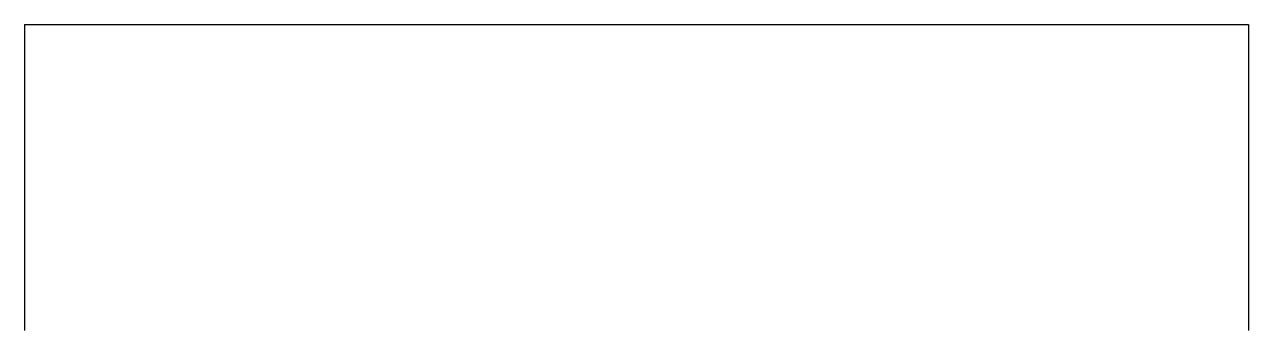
# Model space of a CAD drawing. Extents: x -2 to 2, y 4 to 5.
import ezdxf

# ---------------------------------------------------------------- set-up
doc = ezdxf.new("R2010")
doc.units = 0
doc.layers.get('0').update_dxf_attribs({"linetype": 'CONTINUOUS'})

msp = doc.modelspace()

# ---------------------------------------------------------------- linework, layer by layer
at = {"color": 0}
for p, q in [((-2, 5), (-2, 4)), ((-2, 5), (2, 5)), ((2, 5), (2, 4))]:
    msp.add_line(p, q, dxfattribs=at)

doc.saveas('drawing.dxf')
